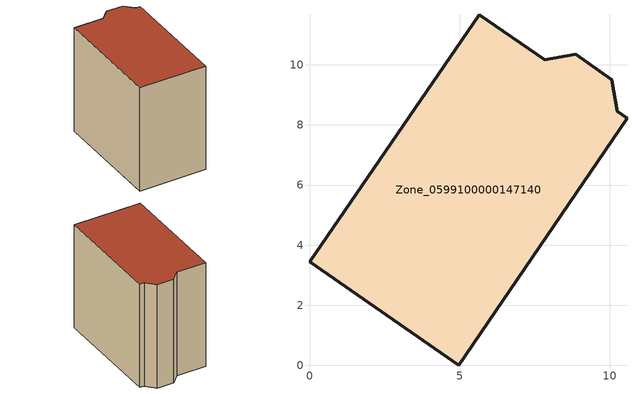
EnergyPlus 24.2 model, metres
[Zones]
Zone_0599100000147140
 floor ground (C_G): 4.97,0 0,3.45 5.65,11.67 7.83,10.17 8.86,10.35 10.07,9.5 10.24,8.46 10.57,8.23 z0
 wall outside (C_F): 0,3.45 4.97,0 10.57,8.23 10.24,8.46 10.07,9.5 8.86,10.35 7.83,10.17 5.65,11.67 0,3.45 z0:9.69
 roof outside (C_R): 8.86,10.35 7.83,10.17 5.65,11.67 0,3.45 4.97,0 10.57,8.23 10.24,8.46 10.07,9.5 z9.69
[BUILDING]
Pand.0599100000147140: North Axis=0; Terrain=City; Loads Convergence Tolerance Value=0.04; Temperature Convergence Tolerance Value=0.4; Solar Distribution=FullExterior; Maximum Number of Warmup Days=25; Minimum Number of Warmup Days=1
[Site:Location]
Rotterdam.The.Hague.AP_ZH_NLD Design_Conditions: Latitude=51.96; Longitude=4.45; Time Zone=1; Elevation=-4.5
[SITE:GROUNDTEMPERATURE:BUILDINGSURFACE]
18, 18, 18, 18, 18, 18, 18, 18, 18, 18, 18, 18
[MATERIAL] Thermal Absorptance=0.9; Solar Absorptance=0.7; Visible Absorptance=0.7
Name | Roughness | Thickness | Conductivity | Density | Specific Heat
G.TI.1946 | MediumSmooth | 0.15 | 1 | 540 | 1210
F.TI.1946 | Rough | 0.3 | 0.857143 | 1920 | 840
R.TI.1946 | MediumRough | 0.2 | 0.1 | 1500 | 1000
[CONSTRUCTION]
C_G: G.TI.1946
C_F: F.TI.1946
C_R: R.TI.1946
[ZONE]
Zone_0599100000147140: Type=1; Multiplier=1; Ceiling Height=Autocalculate; Volume=Autocalculate; Floor Area=autocalculate; Part of Total Floor Area=Yes
[ZONEINFILTRATION:DESIGNFLOWRATE]
Infil_Zone_0599100000147140: Zone or ZoneList or Space or SpaceList=Zone_0599100000147140; Schedule=AlwaysOn; Design Flow Rate Calculation Method=Flow/Area; Flow Rate per Floor Area=0.003; Constant Term Coefficient=1; Temperature Term Coefficient=0; Velocity Term Coefficient=0; Velocity Squared Term Coefficient=0
[HVACTEMPLATE:ZONE:IDEALLOADSAIRSYSTEM]
Zone_0599100000147140: Maximum Heating Supply Air Temperature=50; Minimum Cooling Supply Air Temperature=13; Maximum Heating Supply Air Humidity Ratio=0.0156; Minimum Cooling Supply Air Humidity Ratio=0.0077; Heating Limit=NoLimit; Cooling Limit=NoLimit; Dehumidification Control Type=ConstantSensibleHeatRatio; Cooling Sensible Heat Ratio=0.7; Dehumidification Setpoint=60; Humidification Control Type=None; Humidification Setpoint=30; Outdoor Air Method=None; Outdoor Air Flow Rate per Person=0.00944; Outdoor Air Flow Rate per Zone Floor Area=0; Outdoor Air Flow Rate per Zone=0; Demand Controlled Ventilation Type=None; Outdoor Air Economizer Type=NoEconomizer; Heat Recovery Type=None; Sensible Heat Recovery Effectiveness=0.7; Latent Heat Recovery Effectiveness=0.65
[ZONECONTROL:THERMOSTAT]
ThermostatControl_Zone_0599100000147140: Zone or ZoneList=Zone_0599100000147140; Control Type Schedule=DualSetpointControlType; Control 1=Thermostat_Zone_0599100000147140; Temperature Difference Between Cutout And Setpoint=0
[THERMOSTATSETPOINT:DUALSETPOINT]
Thermostat_Zone_0599100000147140: Heating Setpoint Temperature Schedule=HeatingSetpoint_Zone_0599100000147140; Cooling Setpoint Temperature Schedule=CoolingSetpoint_Zone_0599100000147140
[SCHEDULE:COMPACT]
HeatingSetpoint_Zone_0599100000147140: Through: 12/31, For: AllDays, Until: 24:00, 21
CoolingSetpoint_Zone_0599100000147140: Through: 12/31, For: AllDays, Until: 24:00, 24
DualSetpointControlType: Through: 12/31, For: AllDays, Until: 24:00, 4
AlwaysOn: Through: 12/31, For: AllDays, Until: 24:00, 1
